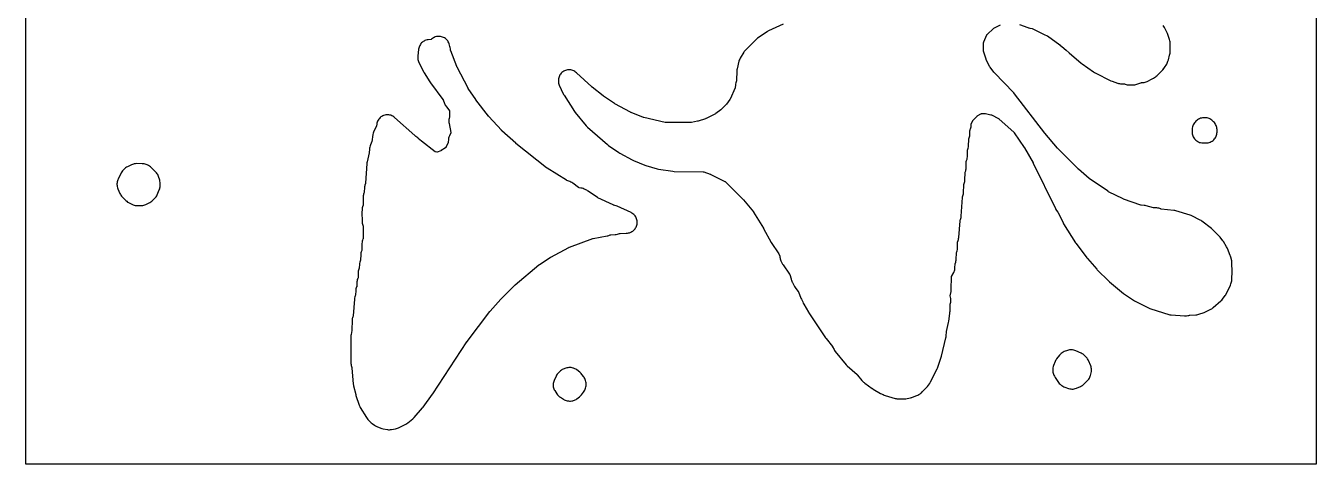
# Model space of a CAD drawing. Header units: millimetres. Extents: x 0 to 300, y 0 to 300.
# Drawn here: x 0 to 300, y 0 to 102 of the extents above; entities that cross this region are included whole.
import ezdxf

# ---------------------------------------------------------------- set-up
doc = ezdxf.new("R2010")
doc.units = ezdxf.units.MM
doc.layers.add('CUT', color=7, linetype='CONTINUOUS')

msp = doc.modelspace()

# ---------------------------------------------------------------- linework, layer by layer
at = {"layer": 'CUT'}
for points in [[(299.9021, 0), (0.0614, 0), (0.0029, 0.0029), (0, 0.0614), (0, 299.9386), (0.0029, 299.9971), (0.0614, 300), (299.9021, 300), (299.9605, 299.9971), (299.9634, 299.9386), (299.9634, 0.0614), (299.9605, 0.0029)], [(75.7982, 22.4654), (75.8057, 22.425), (75.8079, 22.4054), (76.1262, 18.6288), (76.1506, 18.4325), (76.1904, 18.2389), (76.6944, 16.1996), (76.7505, 16.0065), (77.5198, 13.706), (77.6228, 13.4471), (77.7539, 13.2013), (79.1844, 10.8457), (79.3416, 10.6167), (79.5232, 10.4065), (80.1217, 9.7869), (80.2926, 9.6258), (80.4779, 9.4815), (81.0795, 9.0568), (81.3262, 8.9033), (81.5891, 8.7794), (82.547, 8.3944), (82.787, 8.3119), (83.0341, 8.254), (84.0958, 8.0619), (84.3202, 8.0317), (84.5465, 8.022), (84.7727, 8.0327), (84.9969, 8.0639), (85.9744, 8.2453), (86.205, 8.2994), (86.4294, 8.3752), (86.6456, 8.4718), (88.3475, 9.3315), (88.5666, 9.4564), (88.7719, 9.6028), (89.9373, 10.5252), (90.1088, 10.6741), (90.266, 10.8379), (92.2291, 13.0784), (92.3634, 13.2457), (94.5771, 16.2588), (94.6547, 16.3707), (102.5491, 28.4427), (102.5721, 28.4765), (102.5961, 28.5095), (107.8938, 35.5311), (107.9246, 35.5702), (107.9569, 35.608), (110.4012, 38.3481), (110.4246, 38.3736), (110.4487, 38.3984), (113.6992, 41.649), (113.7373, 41.6854), (113.7769, 41.7202), (119.2748, 46.3378), (119.3263, 46.3788), (119.38, 46.4168), (121.9075, 48.1096), (121.9577, 48.1415), (122.0095, 48.1709), (126.2357, 50.4366), (126.3126, 50.4744), (126.392, 50.5067), (131.782, 52.4792), (131.798, 52.4847), (131.8667, 52.5033), (131.8833, 52.5066), (135.1116, 53.0851), (135.3153, 53.1304), (135.5144, 53.1926), (135.7077, 53.2711), (135.8763, 53.348), (135.8938, 53.3554), (135.9314, 53.3683), (135.9708, 53.3736), (135.9898, 53.3748), (137.0057, 53.4115), (137.2628, 53.4342), (137.5162, 53.4832), (137.7631, 53.558), (138.0256, 53.6527), (138.0456, 53.6592), (138.0883, 53.6696), (138.1319, 53.6753), (138.1529, 53.6763), (139.5953, 53.708), (139.8549, 53.7273), (140.1111, 53.7735), (140.3611, 53.846), (140.4519, 53.8776), (140.6805, 53.9699), (140.8989, 54.0843), (141.1049, 54.2196), (141.2967, 54.3745), (141.4722, 54.5476), (141.6298, 54.7371), (141.768, 54.9413), (141.8854, 55.158), (141.9809, 55.3853), (142.0536, 55.6208), (142.1027, 55.8624), (142.1278, 56.1076), (142.1286, 56.3542), (142.1051, 56.5995), (142.0576, 56.8414), (141.9864, 57.0775), (141.8924, 57.3053), (141.7764, 57.5228), (141.6395, 57.7279), (141.4831, 57.9184), (141.3087, 58.0926), (141.118, 58.2488), (140.9129, 58.3855), (140.6952, 58.5013), (137.489, 60.0093), (137.2295, 60.114), (136.96, 60.1891), (136.6861, 60.2491), (136.6656, 60.2542), (136.5813, 60.2825), (136.5619, 60.2909), (132.9532, 61.9581), (132.9376, 61.9657), (132.8744, 62.002), (132.86, 62.0117), (130.733, 63.5), (130.5714, 63.604), (130.4024, 63.6953), (129.7927, 63.9949), (129.556, 64.0965), (129.31, 64.1732), (129.0574, 64.2241), (128.6172, 64.2895), (128.598, 64.2929), (128.5585, 64.3029), (128.5238, 64.3242), (128.508, 64.3357), (127.1642, 65.3604), (126.9546, 65.504), (126.7315, 65.6257), (126.4971, 65.724), (125.7779, 65.9836), (125.7584, 65.9912), (125.6795, 66.0297), (125.6615, 66.0404), (121.1571, 68.8696), (121.1013, 68.9069), (121.0476, 68.9472), (113.9431, 74.5933), (113.9141, 74.6171), (113.8858, 74.6418), (110.6382, 77.5677), (110.5916, 77.6119), (110.5475, 77.6586), (107.6405, 80.8964), (107.6126, 80.9286), (107.5859, 80.9618), (104.6476, 84.7365), (104.622, 84.7706), (104.5976, 84.8056), (102.8695, 87.38), (102.8356, 87.4334), (102.8045, 87.4885), (100.2406, 92.331), (100.2085, 92.3964), (100.1803, 92.4637), (98.7725, 96.1288), (98.7666, 96.1453), (98.7565, 96.1809), (98.7496, 96.2175), (98.7476, 96.2344), (98.7091, 96.6365), (98.6683, 96.9062), (98.5984, 97.1699), (98.4002, 97.7804), (98.3117, 98.0132), (98.2004, 98.236), (98.0675, 98.4466), (97.9143, 98.6429), (97.7423, 98.823), (97.5533, 98.9851), (97.349, 99.1276), (97.1316, 99.2491), (96.9032, 99.3483), (96.6661, 99.4244), (96.4226, 99.4764), (96.1751, 99.504), (95.9261, 99.5068), (95.678, 99.4849), (95.4334, 99.4383), (95.1946, 99.3677), (94.964, 99.2736), (94.7439, 99.1571), (94.5365, 99.0192), (94.3438, 98.8614), (94.3205, 98.8403), (94.2917, 98.8176), (94.2555, 98.8098), (94.2385, 98.8074), (93.5122, 98.7202), (93.2644, 98.6777), (93.0222, 98.6106), (92.7879, 98.5195), (92.7768, 98.5145), (92.5676, 98.4087), (92.3692, 98.2838), (92.1834, 98.1408), (92.0118, 97.9811), (91.856, 97.806), (91.7172, 97.6171), (91.5967, 97.416), (91.4956, 97.2044), (91.4147, 96.9844), (91.3548, 96.7577), (91.3164, 96.5265), (91.1202, 94.8659), (91.1034, 94.6237), (91.1102, 94.381), (91.1406, 94.1401), (91.1941, 93.9033), (91.2704, 93.6728), (91.3687, 93.4508), (92.4976, 91.2021), (92.6172, 90.9902), (93.9396, 88.8935), (94.0562, 88.7243), (96.9694, 84.8512), (96.9804, 84.8358), (97.0011, 84.8018), (97.0184, 84.766), (97.0254, 84.7483), (97.3321, 83.9145), (97.4138, 83.7185), (97.5118, 83.5301), (97.6255, 83.3507), (98.4613, 82.148), (98.4716, 82.1324), (98.4906, 82.0986), (98.4954, 82.06), (98.4964, 82.0414), (98.5288, 80.9206), (98.5289, 80.9023), (98.5265, 80.8641), (98.5204, 80.8263), (98.5162, 80.8085), (98.4054, 80.3789), (98.3584, 80.1548), (98.3321, 79.9274), (98.3267, 79.6985), (98.3423, 79.4701), (98.3787, 79.2441), (98.8092, 77.1784), (98.8128, 77.1584), (98.817, 77.1164), (98.8037, 77.0763), (98.7958, 77.0575), (98.4672, 76.3347), (98.3644, 76.0691), (98.2923, 75.7935), (98.2521, 75.5116), (98.2012, 74.9108), (98.1994, 74.8941), (98.1934, 74.8595), (98.1817, 74.8267), (98.175, 74.8112), (97.6581, 73.6812), (97.6502, 73.665), (97.6315, 73.6324), (97.6022, 73.6089), (97.5874, 73.5986), (96.5594, 72.9203), (96.5549, 72.9175), (96.5109, 72.8932), (96.4875, 72.8828), (96.4652, 72.8745), (95.636, 72.5867), (95.6179, 72.5809), (95.5793, 72.5716), (95.5398, 72.5739), (95.5209, 72.5764), (95.2569, 72.6179), (95.2376, 72.6215), (95.198, 72.6319), (95.1634, 72.6537), (95.1476, 72.6654), (92.0069, 75.1177), (91.2252, 75.7754), (91.1111, 75.8714), (90.6905, 76.2253), (90.4567, 76.422), (85.7367, 80.6434), (85.544, 80.7992), (85.3369, 80.9352), (85.1174, 81.05), (84.8875, 81.1425), (84.6496, 81.2119), (84.4061, 81.2573), (84.1592, 81.2784), (83.9115, 81.2749), (83.6653, 81.247), (83.4231, 81.1948), (83.1872, 81.1189), (82.96, 81.02), (82.7437, 80.8991), (82.5405, 80.7574), (82.3523, 80.5963), (82.1809, 80.4174), (82.0281, 80.2223), (81.8954, 80.0131), (81.784, 79.7918), (81.6951, 79.5605), (81.6295, 79.3216), (81.5878, 79.0774), (81.5439, 78.7111), (81.5416, 78.6945), (81.5344, 78.6599), (81.5215, 78.6275), (81.5142, 78.6121), (80.9177, 77.4231), (80.8164, 77.193), (80.7387, 76.9538), (80.6854, 76.7081), (80.4043, 75.0002), (80.4005, 74.9805), (80.3783, 74.899), (80.3715, 74.88), (80.0329, 74.0053), (79.9489, 73.7477), (79.8933, 73.4825), (79.8667, 73.2128), (79.8346, 72.4857), (79.8335, 72.4682), (79.8237, 72.3957), (79.8203, 72.3786), (79.3467, 70.2873), (79.3116, 70.0991), (79.291, 69.9088), (78.9717, 65.3241), (78.9696, 65.3028), (78.9616, 65.2587), (78.9488, 65.2157), (78.941, 65.1957), (78.9162, 65.137), (78.8374, 64.9242), (78.7782, 64.7051), (78.7391, 64.4815), (78.7205, 64.2553), (78.6862, 63.3223), (78.6848, 63.301), (78.6783, 63.2567), (78.6669, 63.2134), (78.6598, 63.1933), (78.6015, 63.0413), (78.5324, 62.8348), (78.4815, 62.6232), (78.4493, 62.4079), (78.4359, 62.1906), (78.4008, 60.2521), (78.3999, 60.2314), (78.3945, 60.1886), (78.3847, 60.1465), (78.3784, 60.1268), (78.2914, 59.878), (78.2205, 59.6372), (78.1742, 59.3905), (78.1529, 59.1404), (78.1351, 58.6323), (78.1337, 58.5226), (78.1516, 56.5175), (78.1634, 56.2957), (78.1949, 56.0758), (78.2458, 55.8597), (78.3891, 55.3526), (78.3936, 55.3353), (78.4005, 55.298), (78.4039, 55.2602), (78.4043, 55.2428), (78.3997, 52.5205), (78.3991, 52.4997), (78.3943, 52.4562), (78.3849, 52.4135), (78.3788, 52.3935), (78.2761, 52.0873), (78.2089, 51.8486), (78.1658, 51.6044), (78.147, 51.3572), (78.106, 49.7866), (78.1051, 49.7692), (78.1009, 49.7329), (78.0904, 49.6984), (78.0842, 49.6819), (78.0378, 49.5671), (77.9634, 49.3565), (77.9081, 49.14), (77.8724, 48.9196), (77.8564, 48.6968), (77.8258, 47.5505), (77.8246, 47.5283), (77.8181, 47.4823), (77.8064, 47.4373), (77.799, 47.4164), (77.7251, 47.2256), (77.6414, 46.9688), (77.5858, 46.7045), (77.5591, 46.4358), (77.5257, 45.6963), (77.5245, 45.6781), (77.5193, 45.6405), (77.5071, 45.6046), (77.5001, 45.5878), (77.4948, 45.5759), (77.4065, 45.348), (77.3409, 45.1125), (77.2985, 44.8718), (77.2799, 44.6281), (77.2492, 43.5089), (77.248, 43.4871), (77.2416, 43.4417), (77.2302, 43.3974), (77.223, 43.3768), (77.1485, 43.1818), (77.0651, 42.9218), (77.0106, 42.6542), (76.9856, 42.3823), (76.9485, 41.3814), (76.9474, 41.3635), (76.9426, 41.3262), (76.9311, 41.2909), (76.9244, 41.274), (76.8986, 41.2141), (76.8171, 40.9971), (76.756, 40.7735), (76.716, 40.5451), (76.6972, 40.3141), (76.6653, 39.3931), (76.6643, 39.3756), (76.6598, 39.3391), (76.6489, 39.3045), (76.6424, 39.288), (76.5808, 39.1401), (76.4925, 38.8921), (76.4308, 38.6361), (76.3964, 38.375), (76.0943, 34.5355), (76.0924, 34.5169), (76.0857, 34.4786), (76.0753, 34.4411), (76.0691, 34.4236), (76.0126, 34.2754), (75.9438, 34.0688), (75.8933, 33.857), (75.8615, 33.6416), (75.8485, 33.4242), (75.8128, 31.2177), (75.812, 31.1993), (75.8035, 31.1226), (75.8002, 31.1045), (75.6122, 30.1984), (75.5724, 29.9392), (75.56, 29.6772), (75.5928, 23.4583), (75.6054, 23.2205), (75.6406, 22.9849), (75.698, 22.7538), (75.7772, 22.5291), (75.7796, 22.5232), (75.7866, 22.5048)], [(271.6418, 75.6942), (271.8055, 75.5058), (271.9871, 75.3346), (272.185, 75.1824), (272.397, 75.0507), (272.621, 74.9408), (272.8549, 74.8537), (273.0964, 74.7904), (273.3429, 74.7516), (273.5921, 74.7375), (274.393, 74.7321), (274.639, 74.7426), (274.8827, 74.7773), (275.1219, 74.8357), (275.3542, 74.9174), (275.5773, 75.0216), (275.7891, 75.1472), (275.9875, 75.293), (276.1706, 75.4576), (276.3366, 75.6394), (276.4839, 75.8367), (276.6111, 76.0475), (276.7169, 76.2698), (276.8004, 76.5015), (276.8607, 76.7402), (276.8972, 76.9837), (276.9095, 77.2296), (276.9101, 77.8075), (276.8974, 78.0619), (276.8589, 78.3136), (276.7949, 78.5601), (276.7063, 78.7989), (276.5937, 79.0273), (276.4586, 79.2432), (276.3021, 79.4441), (276.1261, 79.6282), (275.8555, 79.8835), (275.6736, 80.0394), (275.4776, 80.1772), (275.2693, 80.2956), (275.0506, 80.3935), (274.8236, 80.47), (274.5903, 80.5244), (274.3528, 80.5563), (274.1134, 80.5653), (273.816, 80.5621), (273.5652, 80.5469), (273.3172, 80.5065), (273.0745, 80.4415), (272.8396, 80.3525), (272.6147, 80.2403), (272.4023, 80.1061), (272.2045, 79.9512), (272.0231, 79.7773), (271.8099, 79.5512), (271.643, 79.3547), (271.4972, 79.1422), (271.374, 78.9157), (271.2748, 78.6777), (271.2007, 78.4308), (271.1524, 78.1776), (271.1304, 77.9207), (271.1101, 77.322), (271.1141, 77.0724), (271.143, 76.8245), (271.1965, 76.5807), (271.274, 76.3435), (271.3747, 76.1151), (271.4978, 75.898)], [(22.0965, 62.5447), (22.2368, 62.3566), (22.3941, 62.1824), (23.253, 61.3172), (23.4514, 61.1377), (23.6678, 60.9804), (23.8998, 60.8471), (24.7739, 60.4054), (24.9841, 60.3111), (25.2021, 60.2365), (25.426, 60.1824), (25.6539, 60.149), (25.8839, 60.1368), (26.7533, 60.1307), (26.9851, 60.1399), (27.2149, 60.1704), (27.441, 60.2222), (27.6613, 60.2947), (27.8739, 60.3872), (28.8139, 60.8494), (29.0524, 60.9834), (29.2748, 61.1426), (29.4785, 61.3251), (30.0002, 61.8468), (30.1589, 62.0212), (30.3005, 62.2099), (30.4237, 62.411), (30.5273, 62.6229), (31.0356, 63.799), (31.1228, 64.032), (31.1864, 64.2726), (31.2258, 64.5183), (31.2405, 64.7667), (31.2454, 65.2727), (31.2334, 65.5428), (31.1923, 65.8099), (31.1226, 66.0711), (30.8416, 66.9334), (30.759, 67.1518), (30.6563, 67.3616), (30.5345, 67.561), (30.3946, 67.748), (30.2378, 67.9212), (29.1697, 68.996), (28.9666, 69.1791), (28.7448, 69.3389), (28.5069, 69.4736), (28.1857, 69.6328), (27.9763, 69.7249), (27.7593, 69.7975), (27.5366, 69.85), (27.31, 69.8819), (27.0815, 69.8929), (25.6713, 69.8964), (25.4459, 69.8868), (25.2223, 69.8569), (25.0024, 69.807), (24.7878, 69.7374), (24.5803, 69.6488), (23.6346, 69.1934), (23.3936, 69.0605), (23.1687, 68.902), (22.9626, 68.7196), (22.6719, 68.4325), (22.4903, 68.2326), (22.3313, 68.0143), (22.1968, 67.7802), (21.4589, 66.318), (21.3648, 66.1081), (21.2904, 65.8904), (21.2364, 65.6668), (21.2031, 65.4392), (21.1909, 65.2094), (21.1899, 65.0745), (21.2014, 64.8166), (21.2394, 64.5613), (21.3036, 64.3112), (21.3932, 64.0692), (21.8718, 62.9561), (21.9745, 62.7451)], [(238.8559, 21.1445), (239.0104, 20.7097), (239.092, 20.5081), (239.1909, 20.3145), (239.3061, 20.1301), (240.0818, 19.0021), (240.2505, 18.7837), (240.4422, 18.5852), (240.6547, 18.4091), (240.8405, 18.2716), (241.0541, 18.1298), (241.2811, 18.0107), (241.5191, 17.9155), (242.4155, 17.6091), (242.6681, 17.5374), (242.9269, 17.4925), (243.1889, 17.475), (243.4513, 17.4851), (243.7112, 17.5227), (243.9657, 17.5873), (244.212, 17.6783), (245.2111, 18.1081), (245.4187, 18.209), (245.6161, 18.3286), (245.8016, 18.4659), (245.9736, 18.6197), (246.813, 19.4429), (246.9726, 19.6148), (247.1154, 19.8009), (247.24, 19.9995), (247.2671, 20.0475), (247.3679, 20.2466), (247.4507, 20.4539), (247.5146, 20.6677), (247.6662, 21.2725), (247.7223, 21.5732), (247.7413, 21.8785), (247.7413, 21.9268), (247.7287, 22.1794), (247.6907, 22.4294), (247.6276, 22.6742), (247.5401, 22.9115), (247.0403, 24.0808), (246.9406, 24.2872), (246.8225, 24.4836), (246.6868, 24.6684), (246.5348, 24.84), (246.1161, 25.2711), (245.9447, 25.4317), (245.759, 25.5755), (245.5606, 25.7013), (245.3513, 25.8079), (244.0947, 26.3751), (243.8539, 26.4691), (243.6047, 26.5378), (243.3497, 26.5803), (243.0917, 26.5963), (243.038, 26.5969), (242.8228, 26.5898), (242.609, 26.5642), (242.3982, 26.5204), (241.897, 26.3933), (241.631, 26.3098), (241.3759, 26.1973), (241.135, 26.057), (240.9209, 25.9159), (240.7005, 25.7524), (240.4992, 25.5658), (240.3197, 25.3583), (239.6339, 24.4716), (239.5072, 24.292), (239.3968, 24.102), (239.3035, 23.9029), (238.9036, 22.9423), (238.8155, 22.6948), (238.7539, 22.4394), (238.7194, 22.179), (238.7125, 21.9164), (238.7331, 21.6546), (238.7811, 21.3963)], [(122.6717, 17.7877), (122.7483, 17.5533), (122.8477, 17.3277), (122.9687, 17.1129), (123.4465, 16.3553), (123.5781, 16.1665), (123.7265, 15.9905), (123.8905, 15.829), (124.0686, 15.6832), (124.2594, 15.5544), (124.9779, 15.1162), (125.1833, 15.0038), (125.3983, 14.9111), (125.621, 14.8389), (125.8587, 14.774), (126.1208, 14.7173), (126.3875, 14.689), (126.6557, 14.6895), (126.9223, 14.7187), (127.1842, 14.7762), (127.2921, 14.8061), (127.5137, 14.8787), (127.7276, 14.9717), (127.9319, 15.0842), (128.1248, 15.2152), (128.7022, 15.6481), (128.8777, 15.7926), (129.0394, 15.9524), (129.1858, 16.1263), (129.6736, 16.7619), (129.8202, 16.9747), (129.944, 17.2016), (130.0437, 17.4401), (130.1182, 17.6875), (130.1854, 17.9611), (130.2317, 18.198), (130.2548, 18.4384), (130.2546, 18.6798), (130.2312, 18.9201), (130.1847, 19.157), (130.115, 19.4393), (130.0427, 19.6793), (129.9469, 19.9108), (129.8283, 20.1316), (129.6882, 20.3394), (129.277, 20.8879), (129.1325, 21.0634), (128.9727, 21.2251), (128.7988, 21.3715), (128.0823, 21.9214), (127.8519, 22.0787), (127.6054, 22.2093), (127.3459, 22.3116), (127.2184, 22.3538), (126.9825, 22.4192), (126.7414, 22.4613), (126.4973, 22.4796), (126.2525, 22.4739), (126.0095, 22.4443), (125.7706, 22.3911), (125.538, 22.3148), (124.948, 22.0887), (124.7182, 21.9871), (124.4998, 21.863), (124.2949, 21.7175), (124.1057, 21.5523), (123.8059, 21.2626), (123.6437, 21.0904), (123.4985, 20.9036), (123.3717, 20.7038), (123.2643, 20.493), (122.8047, 19.4748), (122.7145, 19.2453), (122.6473, 19.0081), (122.6038, 18.7655), (122.5845, 18.5197), (122.5894, 18.2732), (122.6186, 18.0284)]]:
    msp.add_lwpolyline(points, close=True, dxfattribs=at)
for points in [[(176.069, 102.3438), (172.675, 100.778), (172.4949, 100.686), (172.3229, 100.5796), (170.1107, 99.0854), (169.9212, 98.9439), (169.746, 98.7853), (167.2791, 96.329), (167.1362, 96.1741), (167.0069, 96.0078), (166.892, 95.8312), (166.058, 94.4229), (165.9449, 94.2089), (165.853, 93.9849), (165.7832, 93.7532), (165.3432, 91.9865), (165.2909, 91.7121), (165.2696, 91.4334), (165.2257, 89.2832), (165.2247, 89.2617), (165.2188, 89.2171), (165.208, 89.1733), (165.2011, 89.153), (165.1048, 88.8908), (165.0323, 88.6595), (164.9825, 88.4223), (164.956, 88.1814), (164.9229, 87.6423), (164.9214, 87.6251), (164.916, 87.5892), (164.9045, 87.5553), (164.8978, 87.5392), (163.7365, 84.9122), (163.7279, 84.8939), (163.6858, 84.8204), (163.6744, 84.8037), (162.9141, 83.7458), (162.9037, 83.7319), (162.8562, 83.6769), (162.8441, 83.6646), (161.6701, 82.5254), (161.6139, 82.4742), (161.5545, 82.4265), (160.405, 81.5619), (160.3907, 81.5517), (160.3284, 81.513), (160.313, 81.5048), (158.1708, 80.4275), (158.0917, 80.3912), (158.0102, 80.3607), (156.3244, 79.7974), (156.2425, 79.7732), (156.159, 79.7549), (154.7137, 79.4895), (154.6962, 79.4867), (154.6224, 79.48), (154.6047, 79.4796), (148.7876, 79.4761), (148.7657, 79.4767), (148.6743, 79.487), (148.6528, 79.4913), (143.6659, 80.628), (143.6609, 80.6292), (143.5881, 80.6516), (143.5715, 80.6578), (140.7117, 81.7999), (140.6476, 81.8276), (140.5852, 81.859), (136.9447, 83.8245), (136.8944, 83.8532), (136.8456, 83.8843), (134.2933, 85.595), (134.2555, 85.6213), (134.2188, 85.6491), (131.6361, 87.6802), (131.5983, 87.7111), (131.5619, 87.7435), (127.9925, 91.0475), (127.8051, 91.2046), (127.6032, 91.3427), (127.3888, 91.4604), (127.164, 91.5566), (126.9308, 91.6304), (126.6915, 91.681), (126.4485, 91.708), (126.2039, 91.7111), (125.9602, 91.6904), (125.7197, 91.6459), (125.4847, 91.5781), (125.2575, 91.4877), (125.0402, 91.3755), (124.8348, 91.2426), (124.6435, 91.0903), (124.4679, 90.92), (124.3099, 90.7334), (124.1708, 90.5322), (124.052, 90.3184), (123.9547, 90.094), (123.8798, 89.8612), (123.828, 89.6222), (123.7998, 89.3792), (123.7955, 89.1347), (123.8151, 88.8909), (123.8584, 88.6502), (123.925, 88.4149), (124.0143, 88.1872), (124.9428, 86.123), (125.0261, 85.955), (125.1217, 85.7937), (127.5673, 82.0014), (127.7376, 81.7681), (130.2858, 78.6703), (130.4202, 78.5197), (130.5662, 78.3805), (135.1923, 74.3151), (135.4444, 74.1206), (137.8603, 72.4907), (138.057, 72.3707), (140.9601, 70.7799), (141.2326, 70.6512), (143.9118, 69.579), (144.1234, 69.5052), (146.7349, 68.7231), (147.0627, 68.6485), (150.3853, 68.1244), (150.7511, 68.094), (157.4596, 68.0304), (157.4814, 68.0296), (157.5266, 68.0241), (157.5709, 68.0135), (157.5915, 68.0068), (159.1226, 67.4564), (159.1917, 67.4292), (159.259, 67.3977), (162.4862, 65.7685), (162.5419, 65.7141), (162.7366, 65.5592), (162.8767, 65.4687), (165.0884, 63.2954), (166.8685, 61.5139), (169.1385, 58.662), (169.1779, 58.6093), (171.4627, 54.9123), (171.4817, 54.8805), (171.4997, 54.8481), (173.2718, 51.5455), (173.2727, 51.5438), (173.4215, 51.3008), (174.9307, 49.1253), (174.9336, 49.121), (174.9528, 49.0883), (174.9547, 49.0848), (175.2385, 48.5039), (175.2456, 48.4885), (175.2584, 48.4553), (175.2651, 48.4207), (175.2673, 48.4037), (175.2962, 48.131), (175.3289, 47.9139), (175.3805, 47.7005), (175.4156, 47.5965), (175.4507, 47.4924), (175.5388, 47.2914), (175.8378, 46.6832), (175.9286, 46.5152), (176.0319, 46.3546), (177.5192, 44.2255), (177.5295, 44.21), (177.5487, 44.1761), (177.5645, 44.1405), (177.5708, 44.123), (177.9069, 43.1202), (177.9285, 42.9893), (177.9828, 42.7773), (178.0555, 42.5709), (178.1459, 42.3716), (178.2011, 42.263), (178.2096, 42.2405), (178.2915, 42.0661), (178.6775, 41.3202), (178.8101, 41.0938), (178.9657, 40.8826), (178.9719, 40.8751), (179.5247, 40.2019), (179.5372, 40.1859), (179.5606, 40.1504), (179.5802, 40.1127), (179.5881, 40.0941), (180.1566, 38.6491), (180.2924, 38.3597), (180.6133, 37.7762), (180.7427, 37.483), (180.8598, 37.2509), (181.9218, 35.394), (182.0139, 35.2452), (182.0255, 35.2278), (185.9241, 29.399), (186.0431, 29.2358), (187.4918, 27.4084), (187.5036, 27.3927), (187.548, 27.3234), (187.5574, 27.3061), (187.8842, 26.6617), (187.8842, 26.6616), (188.0198, 26.4268), (188.1801, 26.208), (190.6975, 23.1353), (190.827, 22.9894), (190.8277, 22.9886), (190.8314, 22.9844), (190.972, 22.8489), (193.2219, 20.8434), (193.283, 20.7849), (193.2932, 20.7737), (193.34, 20.7223), (194.3795, 19.496), (194.5787, 19.261), (194.7183, 19.1095), (194.8698, 18.97), (195.0322, 18.8435), (196.7787, 17.5956), (196.7956, 17.5835), (196.9981, 17.453), (198.7017, 16.4684), (198.9326, 16.3505), (199.104, 16.2843), (199.2641, 16.1953), (199.5095, 16.0759), (199.7664, 15.984), (202.076, 15.2971), (202.2886, 15.244), (202.505, 15.2096), (202.7235, 15.1943), (202.8271, 15.1916), (202.8673, 15.1894), (202.9139, 15.1893), (203.525, 15.1734), (203.6108, 15.1748), (203.6732, 15.1734), (203.8972, 15.1783), (203.9769, 15.1872), (204.3202, 15.1865), (204.6072, 15.2025), (204.8905, 15.2513), (205.6514, 15.4279), (205.8704, 15.4894), (205.9938, 15.5365), (206.1392, 15.5842), (207.1346, 15.9751), (207.3705, 16.0822), (207.594, 16.2131), (207.7594, 16.3218), (207.8868, 16.3991), (208.0685, 16.5333), (208.0697, 16.5343), (208.1849, 16.6195), (208.3862, 16.8056), (208.7689, 17.2005), (209.2419, 17.6606), (209.3863, 17.8134), (209.412, 17.8458), (209.4579, 17.8949), (209.5931, 18.0676), (210.0402, 18.6937), (210.089, 18.7604), (210.1049, 18.7842), (210.1188, 18.8037), (210.1697, 18.8812), (210.2047, 18.9335), (210.208, 18.9394), (210.2257, 18.9664), (210.3196, 19.1368), (211.8516, 22.1945), (211.9177, 22.3537), (211.9425, 22.4052), (211.9815, 22.5075), (211.9873, 22.5212), (211.9893, 22.5272), (212.0074, 22.571), (212.0187, 22.6049), (212.787, 24.9114), (212.8408, 25.0964), (212.8412, 25.098), (213.9066, 29.3697), (213.9549, 29.6154), (213.9785, 29.8647), (214.0175, 30.7494), (214.0186, 30.7672), (214.0287, 30.8411), (214.0323, 30.8585), (214.5148, 32.9569), (214.5622, 33.2327), (214.7715, 35.0602), (214.7892, 35.1262), (214.8284, 35.3575), (214.8457, 35.5915), (214.8856, 37.069), (214.8867, 37.0896), (214.8903, 37.1164), (214.9, 37.1568), (214.9063, 37.1762), (214.9127, 37.1943), (214.9886, 37.4525), (215.0363, 37.7174), (215.0553, 37.9859), (215.0453, 38.2549), (215.0064, 38.5212), (214.8763, 39.1672), (215.0774, 40.1926), (215.0852, 40.2449), (215.1074, 40.3669), (215.1113, 40.4208), (215.1115, 40.4224), (215.1119, 40.4292), (215.1268, 40.6376), (215.1775, 43.5769), (215.1783, 43.5954), (215.1826, 43.6338), (215.1977, 43.6694), (215.2061, 43.686), (215.6948, 44.5919), (215.792, 44.7931), (215.8709, 45.0023), (215.9307, 45.2176), (215.9711, 45.4375), (215.9917, 45.66), (216.0361, 46.5938), (216.0373, 46.611), (216.0423, 46.6469), (216.0533, 46.681), (216.0598, 46.6972), (216.0826, 46.7507), (216.1649, 46.9726), (216.2259, 47.2013), (216.2649, 47.4348), (216.2817, 47.6708), (216.3149, 49.0683), (216.316, 49.09), (216.3221, 49.1351), (216.3333, 49.1792), (216.3403, 49.1998), (216.4089, 49.3824), (216.4924, 49.6494), (216.5456, 49.9241), (216.5677, 50.203), (216.6012, 51.6438), (216.6023, 51.6653), (216.6083, 51.7098), (216.6191, 51.7534), (216.626, 51.7737), (216.7251, 52.0417), (216.7948, 52.2604), (216.8441, 52.4845), (216.8727, 52.7122), (217.1817, 56.6248), (217.1838, 56.645), (217.1915, 56.6867), (217.2035, 56.7275), (217.2108, 56.7464), (217.2656, 56.8792), (217.3544, 57.1321), (217.4157, 57.393), (217.4486, 57.659), (217.7551, 62.0518), (217.7568, 62.0699), (217.763, 62.1076), (217.7727, 62.1445), (217.7785, 62.1618), (217.8573, 62.3775), (217.9372, 62.6398), (217.9878, 62.9093), (218.0086, 63.1827), (218.0451, 64.9168), (218.0462, 64.9381), (218.052, 64.9824), (218.0626, 65.0258), (218.0694, 65.0461), (218.1448, 65.2525), (218.2247, 65.5149), (218.2753, 65.7843), (218.2961, 66.0578), (218.3329, 67.8054), (218.3336, 67.8224), (218.3375, 67.8579), (218.3474, 67.8918), (218.3532, 67.9079), (218.4118, 68.0586), (218.4814, 68.2638), (218.533, 68.4743), (218.5662, 68.6884), (218.5808, 68.9047), (218.6149, 70.3434), (218.616, 70.3651), (218.6222, 70.4102), (218.6333, 70.4543), (218.6404, 70.4749), (218.7091, 70.6581), (218.7925, 70.9247), (218.8457, 71.199), (218.8679, 71.4774), (218.9024, 72.9309), (218.9035, 72.9527), (218.9097, 72.9977), (218.9208, 73.0419), (218.9279, 73.0624), (218.9964, 73.245), (219.0799, 73.512), (219.1331, 73.7867), (219.1552, 74.0656), (219.1887, 75.5072), (219.1898, 75.5284), (219.1957, 75.5725), (219.2063, 75.6156), (219.213, 75.6357), (219.3021, 75.8794), (219.3792, 76.1308), (219.4296, 76.389), (219.4525, 76.651), (219.4867, 77.6395), (219.4878, 77.6581), (219.4929, 77.6968), (219.5052, 77.7338), (219.5124, 77.751), (219.5446, 77.8234), (219.6247, 78.0268), (219.6866, 78.2363), (219.7301, 78.4505), (219.7546, 78.6676), (219.7889, 79.1647), (219.7907, 79.184), (219.7975, 79.2239), (219.8121, 79.2617), (219.8204, 79.2792), (220.1075, 79.8474), (220.1168, 79.8647), (220.1389, 79.8993), (220.1644, 79.9315), (220.1777, 79.9459), (221.2233, 81.0241), (221.2366, 81.0373), (221.2664, 81.0626), (221.2985, 81.085), (221.3146, 81.0946), (222.0321, 81.4988), (222.0483, 81.5074), (222.0832, 81.5229), (222.1211, 81.5281), (222.1394, 81.5293), (223.0132, 81.5649), (223.031, 81.5653), (223.0685, 81.5634), (223.1058, 81.558), (223.1227, 81.5544), (224.3405, 81.264), (224.3619, 81.2582), (224.4496, 81.2264), (224.4697, 81.2171), (226.0866, 80.4121), (226.1021, 80.4039), (226.1336, 80.3846), (226.1632, 80.3624), (226.1761, 80.3513), (229.7169, 77.1688), (229.7208, 77.1652), (229.7552, 77.1289), (229.7711, 77.109), (229.7848, 77.0896), (232.1095, 73.6229), (232.1302, 73.591), (232.1498, 73.5586), (234.1596, 70.1141), (234.1824, 70.0733), (234.2036, 70.0317), (239.3363, 59.4394), (239.4562, 59.2206), (239.5972, 59.0148), (239.8974, 58.6207), (239.9085, 58.6053), (239.9505, 58.5374), (239.9593, 58.5205), (241.1134, 56.1679), (241.2393, 55.9417), (244.0133, 51.5141), (244.1367, 51.335), (246.6579, 47.9959), (246.7733, 47.8541), (248.9618, 45.3582), (249.0826, 45.2299), (251.7692, 42.57), (251.9313, 42.423), (255.1753, 39.73), (255.3818, 39.5758), (257.7461, 37.9938), (258.0188, 37.8353), (261.1346, 36.2781), (261.3196, 36.1949), (261.5107, 36.1269), (265.6926, 34.8281), (265.964, 34.7602), (266.2412, 34.723), (269.3183, 34.4848), (269.5798, 34.4783), (269.8405, 34.4992), (270.0977, 34.5471), (270.3484, 34.6217), (270.4935, 34.6733), (270.5123, 34.6794), (270.5524, 34.6892), (270.5933, 34.695), (270.613, 34.6962), (271.9741, 34.7471), (272.21, 34.7671), (272.4429, 34.8094), (272.6708, 34.8735), (273.9083, 35.2857), (274.0826, 35.3511), (274.2517, 35.4293), (275.5038, 36.0662), (275.6825, 36.1665), (275.8523, 36.2811), (276.0122, 36.4092), (277.8275, 37.99), (278.0165, 38.1729), (278.1852, 38.3746), (278.8137, 39.212), (278.939, 39.3954), (279.0475, 39.5891), (279.9492, 41.3812), (280.0654, 41.6505), (280.1493, 41.9314), (280.3148, 42.6336), (280.3621, 42.8965), (280.3811, 43.163), (280.4075, 44.6582), (280.4077, 44.7308), (280.3841, 46.8012), (280.3667, 47.0685), (280.3208, 47.3323), (280.134, 48.1458), (280.0759, 48.356), (279.9997, 48.5604), (279.31, 50.1902), (279.2316, 50.3579), (279.141, 50.5193), (278.3804, 51.7644), (278.2598, 51.9438), (277.6505, 52.7708), (277.4164, 53.0448), (275.8832, 54.5972), (275.6249, 54.8249), (273.3852, 56.5408), (273.1909, 56.6756), (272.9848, 56.7914), (271.0613, 57.7552), (270.8711, 57.8408), (270.6744, 57.9102), (267.3412, 58.9326), (267.11, 58.9916), (266.8743, 59.0283), (263.9423, 59.3423), (263.9219, 59.345), (263.8797, 59.3541), (263.8387, 59.3676), (263.8197, 59.3756), (263.809, 59.3805), (263.5876, 59.4681), (263.3588, 59.5342), (263.1248, 59.5783), (262.8877, 59.5999), (262.2492, 59.6275), (262.2282, 59.629), (262.1408, 59.6423), (262.1203, 59.6471), (260.4264, 60.0961), (260.1847, 60.1475), (259.9391, 60.1748), (259.2849, 60.215), (259.2667, 60.2165), (259.2289, 60.2224), (259.1919, 60.2318), (259.1746, 60.2375), (255.192, 61.6553), (255.1235, 61.6821), (255.0568, 61.7129), (251.7119, 63.3835), (251.6436, 63.4204), (251.5777, 63.4616), (247.2932, 66.3383), (247.2306, 66.3832), (247.171, 66.4321), (244.691, 68.5998), (244.6587, 68.6291), (244.6274, 68.6595), (239.9192, 73.4125), (239.886, 73.4474), (239.8542, 73.4836), (236.9182, 76.9607), (236.9004, 76.9822), (236.8831, 77.0042), (229.8399, 86.169), (229.6603, 86.3778), (225.1111, 91.1125), (225.0659, 91.1622), (225.0235, 91.2143), (224.1652, 92.3324), (224.1546, 92.3469), (224.1144, 92.4105), (224.1059, 92.4264), (223.2727, 94.0626), (223.2653, 94.078), (223.2384, 94.1445), (223.2331, 94.1608), (222.6565, 96.0514), (222.6512, 96.0706), (222.6432, 96.1116), (222.6394, 96.1531), (222.6391, 96.173), (222.6601, 98.0896), (222.6608, 98.1089), (222.6653, 98.149), (222.6775, 98.1874), (222.6848, 98.2053), (223.3839, 99.8204), (223.392, 99.8379), (223.4116, 99.8731), (223.4377, 99.9037), (223.4513, 99.9174), (224.9179, 101.3276), (224.9324, 101.3408), (224.9647, 101.3661), (224.9994, 101.3881), (225.0167, 101.3973), (226.602, 102.19)], [(230.9942, 102.2245), (232.8953, 101.5396), (233.0519, 101.4928), (233.0579, 101.4909), (233.0595, 101.4905), (233.1587, 101.4608), (233.4292, 101.4114), (233.9183, 101.3496), (233.94, 101.3462), (233.9582, 101.3418), (236.7259, 99.9651), (237.4183, 99.6174), (237.4223, 99.6153), (237.4293, 99.6112), (237.4514, 99.598), (237.4649, 99.589), (240.384, 97.5316), (240.4313, 97.4965), (240.4768, 97.4591), (241.3231, 96.7303), (241.3752, 96.6854), (241.8555, 96.2717), (242.5328, 95.6884), (245.3563, 93.2564), (245.3571, 93.2558), (245.5418, 93.1112), (248.201, 91.2241), (248.3602, 91.12), (248.3775, 91.1104), (248.3936, 91.0999), (248.5601, 91.0085), (252.1966, 89.187), (252.5241, 89.0511), (253.7912, 88.6278), (253.8192, 88.6199), (253.8221, 88.6189), (253.8874, 88.6004), (254.0079, 88.5661), (254.0108, 88.5656), (254.0446, 88.556), (254.2719, 88.514), (254.5022, 88.4932), (255.2806, 88.4589), (255.3011, 88.4574), (255.3436, 88.451), (255.3469, 88.4501), (255.3849, 88.44), (255.4042, 88.4331), (255.5535, 88.3756), (255.7682, 88.304), (255.9885, 88.2521), (256.0006, 88.2503), (256.0058, 88.2491), (256.1487, 88.2293), (256.2125, 88.2203), (256.2149, 88.2202), (256.2262, 88.2186), (256.4484, 88.2077), (257.2576, 88.2043), (257.5342, 88.2185), (257.8075, 88.2631), (258.0742, 88.3378), (258.0753, 88.3381), (259.1725, 88.7118), (259.1797, 88.7141), (259.1885, 88.7169), (259.2228, 88.7253), (259.2577, 88.7308), (259.274, 88.7323), (259.3606, 88.7384), (259.7421, 88.7651), (259.9824, 88.7936), (260.2189, 88.8453), (260.4492, 88.9196), (260.6713, 89.0158), (261.8625, 89.602), (262.1318, 89.7559), (262.1915, 89.7952), (262.4138, 89.9232), (262.6275, 90.0785), (262.669, 90.1159), (262.7943, 90.2082), (262.9904, 90.3876), (264.3151, 91.7358), (264.4941, 91.9387), (264.5271, 91.9856), (264.5442, 92.0048), (264.7088, 92.2394), (265.2225, 93.0692), (265.335, 93.2711), (265.4283, 93.4825), (265.5017, 93.7017), (265.5037, 93.7086), (265.5931, 94.0231), (265.8986, 95.0978), (265.9, 95.1026), (265.9528, 95.3275), (265.9847, 95.5564), (265.9952, 95.7872), (265.9944, 97.9647), (265.9802, 98.2299), (265.9379, 98.492), (265.8681, 98.7482), (265.4648, 99.9687), (265.3999, 100.143), (265.3222, 100.312), (264.7001, 101.5428), (264.5588, 101.787), (264.3908, 102.0138)]]:
    msp.add_lwpolyline(points, dxfattribs=at)

doc.saveas('drawing.dxf')
